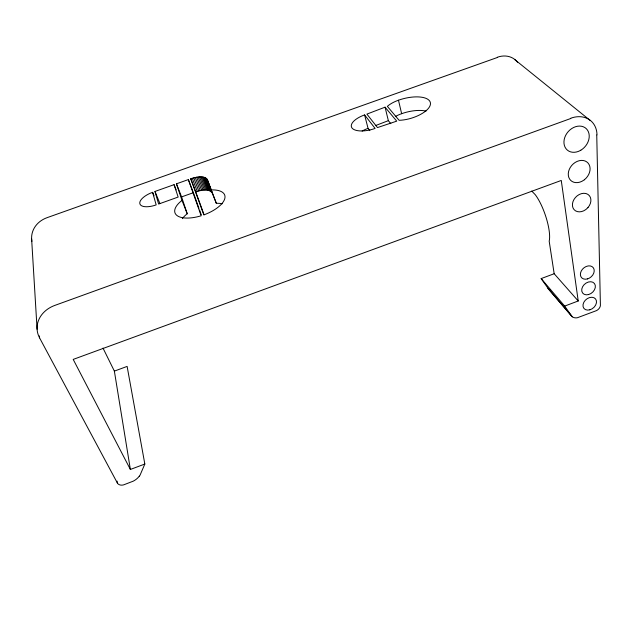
<?xml version="1.0" encoding="UTF-8"?>
<svg xmlns="http://www.w3.org/2000/svg" width="632" height="632" viewBox="0 0 632 632"><rect width="100%" height="100%" fill="white"/><g stroke="black" fill="none" stroke-linecap="round" stroke-linejoin="round"><path stroke-width="0.95" d="M144.831 464.03L130.374 469.465L114.368 371.11L127.119 366.41L144.831 464.03L140.162 474.924A12.016 9.204 -10.3 0 1 139.822 475.493L139.309 476.212M193.052 191.828L188.36 179.591L176.454 183.817L181.589 196.9L187.238 213.766L186.606 214.264A26.165 11.779 -19.7 0 0 182.332 218.64M176.454 183.817L181.992 200.431L181.352 200.929A26.402 11.605 -19.7 0 0 177.063 215.575A26.402 11.605 -19.7 0 0 201.174 215.773L188.36 179.591M375.748 125.484L388.356 120.665L390.805 123.667M385.062 107.179L366.9 114.1L377.478 127.577L396.73 121.154L385.062 107.179L388.356 120.665M578.225 300.982L554.177 273.727L541.158 278.586L564.676 306.086L578.225 300.982L561.263 180.452L73.201 359.411L130.374 469.465M570.775 118.492L54.897 305.382A29.246 24.387 -1.7 0 0 39.579 337.891L117.536 483.338A5.19 3.95 -10.1 0 0 122.829 485.044L123.359 484.926A5.19 3.95 -10.1 0 0 123.998 484.72L133.297 481.142A16.78 12.861 -10 0 0 139.253 476.188M497.352 57.496L47.052 217.677A25.525 22.294 4.7 0 0 31.916 241.4M174.077 184.662L178.145 197.065L158.632 204.049L154.982 191.449L174.077 184.662L176.138 189.9M181.589 196.9L193.384 192.697L198.922 208.307M211.365 189.916L212.17 189.9A26.402 11.605 -19.7 0 1 224.621 199.143A26.402 11.605 -19.7 0 1 203.844 214.88L190.73 178.738C195.794 177.315 203.465 174.74 207.328 179.646L216.334 203.314L217.139 203.299A26.165 11.779 -19.7 0 1 222.298 203.749M190.73 178.738L195.738 191.859C200.779 190.414 208.457 187.925 212.241 192.879L216.334 203.314M596.742 134.964L600.4 305.051A5.096 3.76 -39.8 0 1 600.384 305.485L600.376 305.596A5.269 3.895 -39.8 0 1 600.297 306.046L600.266 306.157A5.427 4.005 -39.8 0 1 600.131 306.615L600.092 306.733A5.593 4.132 -39.8 0 1 596.719 310.478L596.6 310.541A5.111 3.776 -39.8 0 1 596.016 310.794L577.466 317.706A7.236 5.388 -39.1 0 1 576.929 317.801L576.787 317.817A7.861 5.854 -39.1 0 1 576.376 317.857L576.242 317.857A8.524 6.352 -39.2 0 1 572.331 316.806L572.237 316.735A7.015 5.23 -39.1 0 1 571.984 316.514L564.676 306.086M514.875 59.677L590.335 120.57M541.158 278.586L548.379 288.832A6.723 5.143 -39.8 0 0 548.623 289.053L548.718 289.116A8.169 6.249 -39.9 0 0 549.516 289.598M571.826 316.363L547.952 288.366M531.741 191.069L535.225 194.664A28.811 8.074 71 0 1 549.184 241.163L554.177 273.727M548.299 288.761L572.331 316.798M364.593 114.921L375.108 128.43A19.118 8.034 -15.5 0 1 352.04 128.035A19.118 8.034 -15.5 0 1 364.593 114.921L368.061 128.367L369.815 130.658M103.008 348.098L114.368 371.11M152.596 192.326L156.175 204.894A15.397 6.518 -20.5 0 1 139.877 203.788A15.397 6.518 -20.5 0 1 152.596 192.326L154.026 195.802M154.982 191.449L159.951 203.615M181.992 200.431L187.238 213.766M192.231 178.24L197.231 191.362M195.249 177.466L200.218 190.588M193.748 177.813L198.725 190.935M196.718 177.189L201.679 190.327M200.85 176.873L205.779 190.027M199.538 176.889L204.476 190.042M198.156 177L203.109 190.137M203.204 177.086L208.125 190.264M202.074 176.936L207.004 190.106M207.328 179.646L212.32 193.084M206.996 179.038L211.91 192.27M206.514 178.5L211.428 191.717M205.89 178.034L210.804 191.235M205.123 177.639L210.037 190.832M204.223 177.323L209.137 190.509M195.738 191.859L204.073 214.785M199.578 210.14L201.205 214.73M398.476 100.212A21.291 8.848 -14.7 0 0 387.361 106.366L399.1 120.309A21.417 8.951 -14.7 0 0 413.604 117.465A25.162 10.483 -14.7 0 0 429.278 100.535A25.162 10.483 -14.7 0 0 398.476 100.212L401.636 113.689A21.109 8.99 -14.6 0 0 395.395 116.493M117.078 481.118L117.418 483.164M39.453 335.94L39.579 337.891M31.632 239.062L37.091 329.233M362.16 131.045A18.952 8.161 -15.4 0 1 368.061 128.367M570.743 118.239A26.22 20.722 -49.3 0 1 596.995 134.9M550.196 289.867A8.169 6.249 -39.9 0 1 549.958 289.788M401.636 113.689A24.94 10.649 -14.6 0 1 426.015 111.082M497.313 57.267A22.942 19.158 -54.2 0 1 517.561 62.22M587.989 207.541L587.634 207.936A10.357 8.026 -45.3 0 1 575.491 210.819A10.357 8.026 -45.3 0 1 573.975 199.499A10.357 8.026 -45.3 0 1 585.698 193.479L586.125 193.59A10.357 8.026 -45.3 0 1 587.989 207.541M584.355 179.765L583.85 180.144A12.277 9.606 -47.3 0 1 568.287 173.5A12.277 9.606 -47.3 0 1 585.066 160.986A12.277 9.606 -47.3 0 1 584.355 179.765M580.808 150.226L580.184 150.582A14.307 11.289 -49.5 0 1 564.242 139.372A14.307 11.289 -49.5 0 1 584.979 127.64A14.307 11.289 -49.5 0 1 580.808 150.226M589.854 309.814A7.497 5.562 -39.8 0 0 595.549 298.944A7.497 5.562 -39.8 0 0 583.818 302.301A7.497 5.562 -39.8 0 0 589.854 309.814M588.597 294.552A7.592 5.672 -40.6 0 0 594.436 283.507A7.592 5.672 -40.6 0 0 582.586 286.77A7.592 5.672 -40.6 0 0 588.597 294.552M587.436 278.925A7.687 5.783 -41.4 0 0 593.235 267.652A7.687 5.783 -41.4 0 0 581.25 271.025A7.687 5.783 -41.4 0 0 587.436 278.925"/></g></svg>
